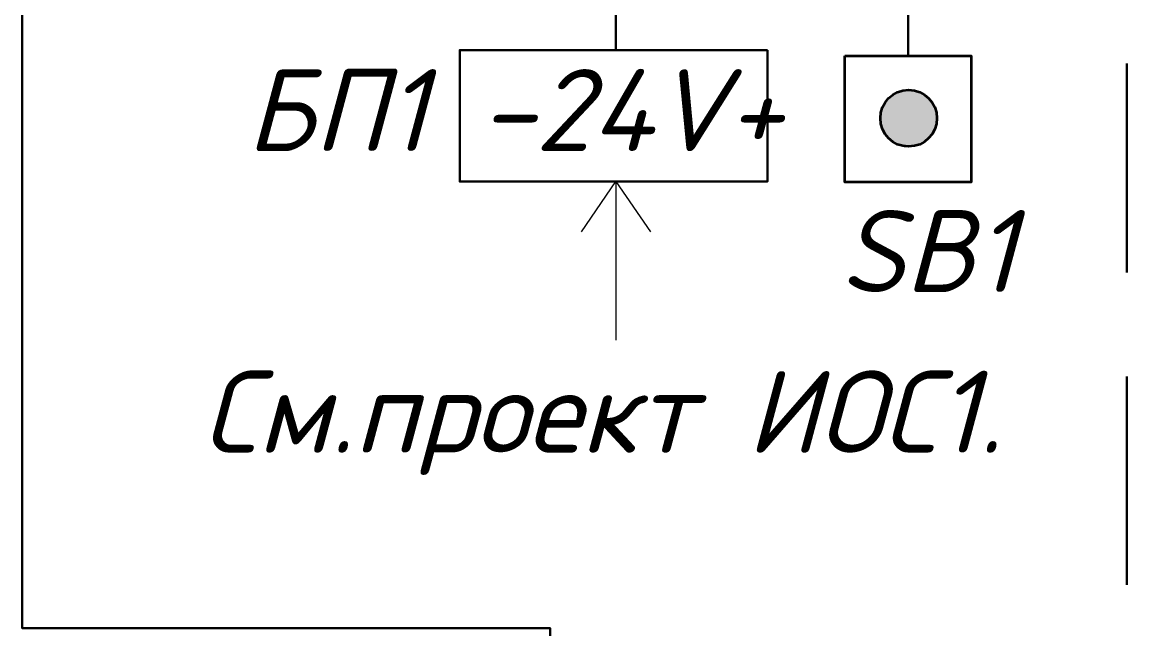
# Model space of a CAD drawing. Extents: x 69291107 to 70108111, y -33487476 to -33099794.
# Drawn here: x 69318629 to 69321992, y -33467036 to -33465191 of the extents above; entities that cross this region are included whole.
import ezdxf

# ---------------------------------------------------------------- set-up
doc = ezdxf.new("R2010")
doc.units = 0
doc.header["$LTSCALE"] = 100
for name, color, linetype in [('PDF _Оборудование', 1, 'Continuous'), ('PDF _СС_ЗВ_Кабель', 1, 'Continuous'), ('PDF _СС_Схема', 7, 'Continuous'), ('PDF _Текст', 7, 'Continuous')]:
    doc.layers.add(name, color=color, linetype=linetype)
doc.layers.add('PDF _СКУД', color=190, linetype='Continuous', true_color=0x7f00ff)
doc.styles.add('PDF ISOCPEUR', font='isocpeur.ttf')
doc.styles.add('PDF ISOCPEUR Italic', font='isocpeui.ttf')

msp = doc.modelspace()

# ---------------------------------------------------------------- linework, layer by layer
at = {"layer": 'PDF _Оборудование', "lineweight": 30}
msp.add_lwpolyline([(69320897.9, -33465275.8), (69319961.7, -33465275.8), (69319961.7, -33465675.5), (69320897.9, -33465675.5)], close=True, dxfattribs=at)
at = {"layer": 'PDF _СКУД', "lineweight": 35}
msp.add_lwpolyline([(69321133.4, -33465292.8), (69321518.2, -33465292.8), (69321518.2, -33465677.6), (69321133.4, -33465677.6)], close=True, dxfattribs=at)
msp.add_circle((69321327.9, -33465483.1), 86.1, dxfattribs=at)
at = {"layer": 'PDF _СКУД', "transparency": 33554559}
for points in [[(69321263.1, -33465424.6), (69321392.8, -33465431), (69321258.8, -33465431)], [(69321269.5, -33465420.4), (69321388.5, -33465424.6), (69321263.1, -33465424.6)], [(69321388.5, -33465424.6), (69321263.1, -33465424.6), (69321392.8, -33465431)], [(69321275.8, -33465414), (69321382.1, -33465420.4), (69321269.5, -33465420.4)], [(69321382.1, -33465420.4), (69321269.5, -33465420.4), (69321388.5, -33465424.6)], [(69321282.2, -33465409.8), (69321375.7, -33465414), (69321275.8, -33465414)], [(69321375.7, -33465414), (69321275.8, -33465414), (69321382.1, -33465420.4)], [(69321290.7, -33465405.5), (69321369.4, -33465409.8), (69321282.2, -33465409.8)], [(69321369.4, -33465409.8), (69321282.2, -33465409.8), (69321375.7, -33465414)], [(69321297.1, -33465403.4), (69321360.9, -33465405.5), (69321290.7, -33465405.5)], [(69321360.9, -33465405.5), (69321290.7, -33465405.5), (69321369.4, -33465409.8)], [(69321307.7, -33465401.2), (69321352.4, -33465403.4), (69321297.1, -33465403.4)], [(69321352.4, -33465403.4), (69321297.1, -33465403.4), (69321360.9, -33465405.5)], [(69321314.1, -33465399.1), (69321346, -33465401.2), (69321307.7, -33465401.2)], [(69321346, -33465401.2), (69321307.7, -33465401.2), (69321352.4, -33465403.4)], [(69321331.1, -33465399.1), (69321335.4, -33465399.1), (69321314.1, -33465399.1)], [(69321335.4, -33465399.1), (69321314.1, -33465399.1), (69321346, -33465401.2)], [(69321246.1, -33465452.3), (69321407.6, -33465460.8), (69321244, -33465460.8)], [(69321248.2, -33465445.9), (69321405.5, -33465452.3), (69321246.1, -33465452.3)], [(69321405.5, -33465452.3), (69321246.1, -33465452.3), (69321407.6, -33465460.8)], [(69321254.6, -33465437.4), (69321403.4, -33465445.9), (69321248.2, -33465445.9)], [(69321403.4, -33465445.9), (69321248.2, -33465445.9), (69321405.5, -33465452.3)], [(69321258.8, -33465431), (69321399.1, -33465437.4), (69321254.6, -33465437.4)], [(69321399.1, -33465437.4), (69321254.6, -33465437.4), (69321403.4, -33465445.9)], [(69321392.8, -33465431), (69321258.8, -33465431), (69321399.1, -33465437.4)], [(69321241.8, -33465469.3), (69321411.9, -33465477.8), (69321239.7, -33465477.8)], [(69321411.9, -33465477.8), (69321239.7, -33465477.8), (69321411.9, -33465484.1)], [(69321239.7, -33465477.8), (69321411.9, -33465484.1), (69321239.7, -33465484.1)], [(69321411.9, -33465484.1), (69321239.7, -33465484.1), (69321411.9, -33465492.6)], [(69321239.7, -33465484.1), (69321411.9, -33465492.6), (69321239.7, -33465492.6)], [(69321411.9, -33465492.6), (69321239.7, -33465492.6), (69321409.8, -33465501.2)], [(69321239.7, -33465492.6), (69321409.8, -33465501.2), (69321241.8, -33465501.2)], [(69321244, -33465460.8), (69321409.8, -33465469.3), (69321241.8, -33465469.3)], [(69321409.8, -33465469.3), (69321241.8, -33465469.3), (69321411.9, -33465477.8)], [(69321407.6, -33465460.8), (69321244, -33465460.8), (69321409.8, -33465469.3)], [(69321409.8, -33465501.2), (69321241.8, -33465501.2), (69321407.6, -33465509.7)], [(69321241.8, -33465501.2), (69321407.6, -33465509.7), (69321244, -33465509.7)], [(69321407.6, -33465509.7), (69321244, -33465509.7), (69321405.5, -33465518.2)], [(69321244, -33465509.7), (69321405.5, -33465518.2), (69321246.1, -33465518.2)], [(69321405.5, -33465518.2), (69321246.1, -33465518.2), (69321403.4, -33465524.5)], [(69321246.1, -33465518.2), (69321403.4, -33465524.5), (69321248.2, -33465524.5)], [(69321403.4, -33465524.5), (69321248.2, -33465524.5), (69321399.1, -33465530.9)], [(69321248.2, -33465524.5), (69321399.1, -33465530.9), (69321254.6, -33465530.9)], [(69321399.1, -33465530.9), (69321254.6, -33465530.9), (69321392.8, -33465539.4)], [(69321254.6, -33465530.9), (69321392.8, -33465539.4), (69321258.8, -33465539.4)], [(69321392.8, -33465539.4), (69321258.8, -33465539.4), (69321388.5, -33465543.7)], [(69321258.8, -33465539.4), (69321388.5, -33465543.7), (69321263.1, -33465543.7)], [(69321388.5, -33465543.7), (69321263.1, -33465543.7), (69321382.1, -33465550)], [(69321263.1, -33465543.7), (69321382.1, -33465550), (69321269.5, -33465550)], [(69321382.1, -33465550), (69321269.5, -33465550), (69321375.7, -33465556.4)], [(69321269.5, -33465550), (69321375.7, -33465556.4), (69321275.8, -33465556.4)], [(69321375.7, -33465556.4), (69321275.8, -33465556.4), (69321369.4, -33465560.7)], [(69321275.8, -33465556.4), (69321369.4, -33465560.7), (69321282.2, -33465560.7)], [(69321369.4, -33465560.7), (69321282.2, -33465560.7), (69321360.9, -33465562.8)], [(69321282.2, -33465560.7), (69321360.9, -33465562.8), (69321290.7, -33465562.8)], [(69321360.9, -33465562.8), (69321290.7, -33465562.8), (69321352.4, -33465567)], [(69321290.7, -33465562.8), (69321352.4, -33465567), (69321297.1, -33465567)], [(69321352.4, -33465567), (69321297.1, -33465567), (69321346, -33465569.2)], [(69321297.1, -33465567), (69321346, -33465569.2), (69321307.7, -33465569.2)], [(69321307.7, -33465569.2), (69321314.1, -33465571.3), (69321335.4, -33465571.3)], [(69321307.7, -33465569.2), (69321346, -33465569.2), (69321335.4, -33465571.3)], [(69321314.1, -33465571.3), (69321335.4, -33465571.3), (69321331.1, -33465571.3)]]:
    msp.add_solid(points, dxfattribs=at)
at = {"layer": 'PDF _СС_ЗВ_Кабель', "lineweight": 30}
for points in [[(69321326.9, -33465292.8), (69321326.9, -33464742.3), (69321862.5, -33464742.3), (69321862.5, -33463807)], [(69319851.7, -33463987.7), (69318629.4, -33463987.7), (69318629.4, -33467033.7), (69320236.4, -33467033.7), (69320236.4, -33467361.1)]]:
    msp.add_lwpolyline(points, dxfattribs=at)
at = {"layer": 'PDF _СС_Схема', "color": 1, "lineweight": 30}
msp.add_lwpolyline([(69320436.2, -33465275.8), (69320436.2, -33464483), (69321754.1, -33464483), (69321754.1, -33463807)], dxfattribs=at)
at = {"layer": 'PDF _СС_Схема', "lineweight": 30}
for points in [[(69321992.2, -33465316.2), (69321992.2, -33465951.8)], [(69321992.2, -33466268.5), (69321992.2, -33466901.9)]]:
    msp.add_lwpolyline(points, dxfattribs=at)
at = {"layer": 'PDF _СС_Схема', "color": 1, "lineweight": 0}
for points in [[(69320332.1, -33465828.5), (69320436.2, -33465675.5), (69320436.2, -33466158)], [(69320436.2, -33465675.5), (69320542.5, -33465828.5)]]:
    msp.add_lwpolyline(points, dxfattribs=at)

# ---------------------------------------------------------------- texts
at = {"layer": 'PDF _Текст', "char_height": 249.573, "attachment_point": 7}
for s, insert, style in [('{\\fISOCPEUR|b0|i1|c204|p34;БП1 -24V+}', (69319311.2, -33465583.1), 'PDF ISOCPEUR'), ('{\\fISOCPEUR|b0|i1|c204|p34;SB1}', (69321118.2, -33466011.8), 'PDF ISOCPEUR'), ('См.проект ИОС1.', (69319177.9, -33466568.2), 'PDF ISOCPEUR Italic')]:
    msp.add_mtext(s, dxfattribs=dict(at, insert=insert, style=style))

doc.saveas('drawing.dxf')
